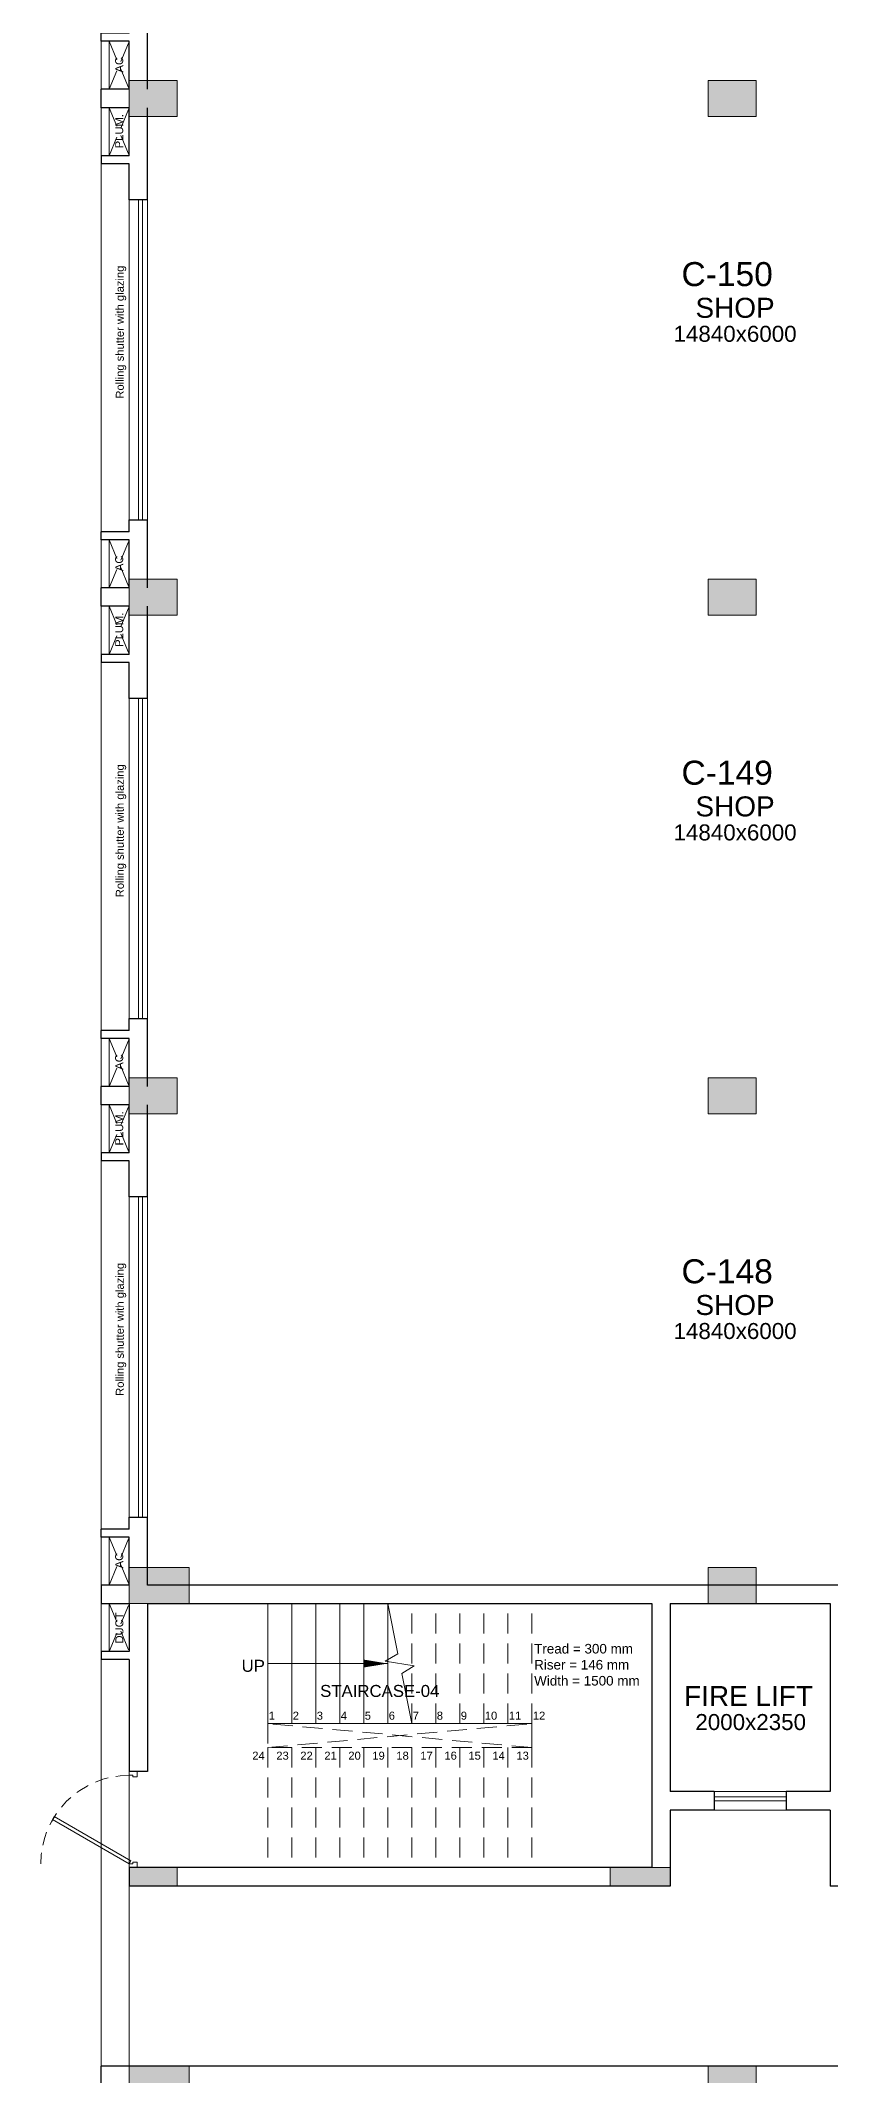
# Model space of a CAD drawing. Header units: metres. Extents: x 9819 to 10514, y 4405 to 4599.
# Drawn here: x 10009.15 to 10019.01, y 4549.44 to 4574.86 of the extents above; entities that cross this region are included whole.
import ezdxf
from ezdxf.enums import TextEntityAlignment as Align

# ---------------------------------------------------------------- set-up
doc = ezdxf.new("R2010")
doc.units = ezdxf.units.M
doc.header["$MEASUREMENT"] = 0
doc.linetypes.add('DASHED2', pattern=[0.375, 0.25, -0.125])
doc.linetypes.add('HIDDEN', pattern=[0.375, 0.25, -0.125])
doc.layers.add('A_COL. NO', color=4, linetype='Continuous')
for name, color, linetype, lineweight in [('A_DOOR-WIN', 23, 'Continuous', 9), ('A_DOTTED', 8, 'HIDDEN', 0), ('A_LEDGE', 252, 'Continuous', 15), ('A_SHOP NO.', 113, 'Continuous', 5), ('A_SILL 0.09', 9, 'Continuous', 9), ('A_STAIRS', 21, 'Continuous', 9), ('A_TEXT', 7, 'Continuous', 5), ('A_WALL', 7, 'Continuous', 30), ('COLUMN-FINAL', 210, 'Continuous', 20), ('Doorline', 251, 'DASHED2', 13)]:
    doc.layers.add(name, color=color, linetype=linetype, lineweight=lineweight)
doc.layers.get('A_COL. NO').off()
doc.styles.add('A', font='ARIALN.TTF')
doc.styles.get("Standard").update_dxf_attribs({"font": 'arial.ttf'})
doc.dimstyles.new('DIM IN MM', dxfattribs={"dimtxt": 0.18, "dimasz": 0.075, "dimexe": 0.05, "dimexo": 0.05, "dimgap": 0.05, "dimtad": 0, "dimdec": 0, "dimlfac": 1000, "dimzin": 3, "dimdsep": 46, "dimtxsty": 'A', "dimblk1": 'ARCHTICK', "dimblk2": 'ARCHTICK', "dimsah": 1, "dimcen": 0, "dimclrd": 256, "dimclre": 256, "dimclrt": 256, "dimadec": 0, "dimazin": 0, "dimtfac": 1, "dimtdec": 0, "dimtofl": 0, "dimtmove": 1, "dimatfit": 3, "dimfxl": 1, "dimtolj": 1, "dimtzin": 0, "dimlwd": -1, "dimlwe": -1, "dimarcsym": 0})

# ---------------------------------------------------------------- blocks, each defined once
blk = doc.blocks.new('Typical shops Gr.')
at = {"layer": 'A_DOOR-WIN'}
for p, q in [((0.465, -5.38), (0.465, -1.38)), ((0.515, -5.38), (0.515, -1.38))]:
    blk.add_line(p, q, dxfattribs=at)
at = {"layer": 'A_DOTTED'}
for p, q in [((0.1, -0.83), (0.35, -0.23)), ((0.1, -0.23), (0.35, -0.83)), ((0.1, -6.23), (0.35, -5.63)), ((0.1, -5.63), (0.35, -6.23))]:
    blk.add_line(p, q, dxfattribs=at)
at = {"layer": 'A_LEDGE'}
for p, q in [((0, -0.83), (0, -0.23)), ((0.1, -0.83), (0.1, -0.23)), ((0, -5.63), (0, -6.23)), ((0.1, -5.63), (0.1, -6.23))]:
    blk.add_line(p, q, dxfattribs=at)
at = {"layer": 'A_SILL 0.09'}
for p, q in [((0.35, -5.38), (0.35, -1.38)), ((0.58, -1.38), (0.58, -5.38))]:
    blk.add_line(p, q, dxfattribs=at)
at = {"layer": 'A_STAIRS'}
blk.add_line((0, -5.53), (0, -0.93), dxfattribs=at)
at = {"layer": 'A_WALL'}
for p, q in [((0, -0.23), (0, 0)), ((0.35, -0.23), (0, -0.23)), ((0.35, -0.83), (0.35, -0.23)), ((0.58, -1.38), (0.58, -0.23)), ((0.35, -0.83), (0, -0.83)), ((0, -0.83), (0, -0.93)), ((0.35, -0.93), (0, -0.93)), ((0.35, -1.38), (0.35, -0.93)), ((0.58, -1.38), (0.35, -1.38)), ((0.35, -5.53), (0, -5.53)), ((0, -5.63), (0, -5.53)), ((0.35, -5.53), (0.35, -5.38)), ((0.35, -5.38), (0.58, -5.38)), ((0.58, -6.23), (0.58, -5.38)), ((0.35, -5.63), (0, -5.63)), ((0.35, -6.23), (0.35, -5.63)), ((0.35, -6.23), (0, -6.23))]:
    blk.add_line(p, q, dxfattribs=at)
at = {"layer": 'A_TEXT'}
for s, p in [('PLUM.', (0.274, -0.523)), ('Rolling shutter with glazing', (0.282, -3.034)), ('AC', (0.274, -5.923))]:
    blk.add_text(s, height=0.1, rotation=90, dxfattribs=at).set_placement(p, align=Align.CENTER)
for s, height, p in [('SHOP', 0.25, (7.92, -2.855)), ('14840x6000', 0.2, (7.92, -3.155))]:
    blk.add_text(s, height=height, dxfattribs=at).set_placement(p, align=Align.CENTER)
blk = doc.blocks.new('_ARCHTICK')
at = {"color": 0, "linetype": 'ByBlock', "const_width": 0.15}
blk.add_lwpolyline([(-0.5, -0.5), (0.5, 0.5)], dxfattribs=at)
blk = doc.blocks.new('D-900')
at = {"layer": 'A_DOOR-WIN'}
for points in [[(0.45, 0.794), (0.035, 0.075), (0.063, 0.059), (0.478, 0.778)], [(0, 0.075), (0, 0), (0.05, 0), (0.05, 0.043), (0.035, 0.043), (0.035, 0.075)], [(0.9, 0.075), (0.9, 0), (0.85, 0), (0.85, 0.043), (0.865, 0.043), (0.865, 0.075)]]:
    blk.add_lwpolyline(points, close=True, dxfattribs=at)
at = {"layer": 'Doorline', "ltscale": 0.5}
blk.add_arc((0.035, 0.075), 0.83, 0, 90, dxfattribs=at)
blk = doc.blocks.new('Wing C Columns')
at = {"layer": 'COLUMN-FINAL'}
for color, points in [(1, [(0.6, -12.35), (0.6, -12.8), (0, -12.8), (0, -12.35)]), (3, [(7.835, -12.35), (7.835, -12.8), (7.235, -12.8), (7.235, -12.35)]), (1, [(0.6, -18.58), (0.6, -19.03), (0, -19.03), (0, -18.58)]), (3, [(7.835, -18.58), (7.835, -19.03), (7.235, -19.03), (7.235, -18.58)]), (1, [(0.6, -24.81), (0.6, -25.26), (0, -25.26), (0, -24.81)]), (3, [(7.835, -24.81), (7.835, -25.26), (7.235, -25.26), (7.235, -24.81)]), (4, [(0.75, -30.93), (0.75, -31.38), (0, -31.38), (0, -30.93)]), (1, [(7.835, -30.93), (7.835, -31.38), (7.235, -31.38), (7.235, -30.93)]), (4, [(0.75, -37.16), (0.75, -37.61), (0, -37.61), (0, -37.16)]), (1, [(7.835, -37.16), (7.835, -37.61), (7.235, -37.61), (7.235, -37.16)])]:
    blk.add_hatch(color=color, dxfattribs=at).paths.add_polyline_path(points)
h = blk.add_hatch(color=30, dxfattribs=at)
h.dxf.hatch_style = 1
h.paths.add_polyline_path([(0.6, -34.68), (0.6, -34.91), (0, -34.91), (0, -34.68)])
h = blk.add_hatch(color=231, dxfattribs=at)
h.dxf.hatch_style = 1
h.paths.add_polyline_path([(6.76, -34.68), (6.76, -34.91), (6.01, -34.91), (6.01, -34.68)])
at = {"layer": 'COLUMN-FINAL', "color": 1}
for points in [[(0.6, -12.35), (0.6, -12.8), (0, -12.8), (0, -12.35)], [(0.6, -18.58), (0.6, -19.03), (0, -19.03), (0, -18.58)], [(0.6, -24.81), (0.6, -25.26), (0, -25.26), (0, -24.81)], [(7.835, -30.93), (7.835, -31.38), (7.235, -31.38), (7.235, -30.93)], [(7.835, -37.16), (7.835, -37.61), (7.235, -37.61), (7.235, -37.16)]]:
    blk.add_lwpolyline(points, close=True, dxfattribs=at)
at = {"layer": 'COLUMN-FINAL', "color": 3}
for points in [[(7.835, -12.35), (7.835, -12.8), (7.235, -12.8), (7.235, -12.35)], [(7.835, -18.58), (7.835, -19.03), (7.235, -19.03), (7.235, -18.58)], [(7.835, -24.81), (7.835, -25.26), (7.235, -25.26), (7.235, -24.81)]]:
    blk.add_lwpolyline(points, close=True, dxfattribs=at)
at = {"layer": 'COLUMN-FINAL', "color": 4}
for points in [[(0.75, -30.93), (0.75, -31.38), (0, -31.38), (0, -30.93)], [(0.75, -37.16), (0.75, -37.61), (0, -37.61), (0, -37.16)]]:
    blk.add_lwpolyline(points, close=True, dxfattribs=at)
at = {"layer": 'COLUMN-FINAL', "color": 30}
blk.add_lwpolyline([(0.6, -34.68), (0.6, -34.91), (0, -34.91), (0, -34.68)], close=True, dxfattribs=at)
at = {"layer": 'COLUMN-FINAL', "color": 231}
blk.add_lwpolyline([(6.76, -34.68), (6.76, -34.91), (6.01, -34.91), (6.01, -34.68)], close=True, dxfattribs=at)
blk = doc.blocks.new('WING-C REVISED COLU.')
blk.add_blockref('Wing C Columns', (5452.425, -8729.918))

msp = doc.modelspace()

# ---------------------------------------------------------------- linework, layer by layer
at = {"layer": 'A_DOOR-WIN'}
for p, q in [((10017.5634, 4552.9194), (10018.4634, 4552.9194)), ((10017.5634, 4552.8694), (10018.4634, 4552.8694))]:
    msp.add_line(p, q, dxfattribs=at)
at = {"layer": 'A_DOTTED'}
for p, q in [((10010.0034, 4554.7344), (10010.2534, 4555.3344)), ((10010.0034, 4555.3344), (10010.2534, 4554.7344)), ((10011.9834, 4553.8344), (10011.9834, 4553.5344)), ((10011.9834, 4553.5344), (10015.2834, 4553.8344)), ((10015.2834, 4553.5344), (10011.9834, 4553.8344))]:
    msp.add_line(p, q, dxfattribs=at)
at = {"layer": 'A_LEDGE'}
for p, q in [((10009.9034, 4554.7344), (10009.9034, 4555.3344)), ((10010.0034, 4554.7344), (10010.0034, 4555.3344))]:
    msp.add_line(p, q, dxfattribs=at)
at = {"layer": 'A_SILL 0.09'}
for p, q in [((10010.2534, 4552.0344), (10010.2534, 4553.2344)), ((10018.4634, 4552.9844), (10017.5634, 4552.9844)), ((10017.5634, 4552.7544), (10018.4634, 4552.7544)), ((10010.2534, 4551.8044), (10010.2534, 4549.5544))]:
    msp.add_line(p, q, dxfattribs=at)
at = {"layer": 'A_STAIRS'}
for p, q in [((10011.9834, 4553.8344), (10011.9834, 4555.3344)), ((10012.2834, 4553.8344), (10012.2834, 4555.3344)), ((10012.5834, 4553.8344), (10012.5834, 4555.3344)), ((10012.8834, 4553.8344), (10012.8834, 4555.3344)), ((10013.1834, 4553.8344), (10013.1834, 4555.3344)), ((10013.4834, 4553.8344), (10013.4834, 4555.3344)), ((10009.9034, 4554.6344), (10009.9034, 4549.5544)), ((10015.2834, 4553.8344), (10011.9834, 4553.8344)), ((10015.2834, 4553.5344), (10015.2834, 4553.8344))]:
    msp.add_line(p, q, dxfattribs=at)
at = {"layer": 'A_STAIRS', "linetype": 'HIDDEN'}
for p, q in [((10013.7834, 4553.8344), (10013.7834, 4555.3344)), ((10014.0834, 4553.8344), (10014.0834, 4555.3344)), ((10014.3834, 4553.8344), (10014.3834, 4555.3344)), ((10014.6834, 4553.8344), (10014.6834, 4555.3344)), ((10014.9834, 4553.8344), (10014.9834, 4555.3344)), ((10015.2834, 4553.8344), (10015.2834, 4555.3344)), ((10015.2834, 4553.5344), (10011.9834, 4553.5344)), ((10011.9834, 4553.5344), (10011.9834, 4552.0344)), ((10012.2834, 4553.5344), (10012.2834, 4552.0344)), ((10012.5834, 4553.5344), (10012.5834, 4552.0344)), ((10012.8834, 4553.5344), (10012.8834, 4552.0344)), ((10013.1834, 4553.5344), (10013.1834, 4552.0344)), ((10013.4834, 4553.5344), (10013.4834, 4552.0344)), ((10013.7834, 4553.5344), (10013.7834, 4552.0344)), ((10014.0834, 4553.5344), (10014.0834, 4552.0344)), ((10014.3834, 4553.5344), (10014.3834, 4552.0344)), ((10014.6834, 4553.5344), (10014.6834, 4552.0344)), ((10014.9834, 4553.5344), (10014.9834, 4552.0344)), ((10015.2834, 4553.5344), (10015.2834, 4552.0344))]:
    msp.add_line(p, q, dxfattribs=at)
at = {"layer": 'A_STAIRS', "linetype": 'Continuous'}
msp.add_lwpolyline([(10013.7834, 4553.8344), (10013.6579, 4554.4619), (10013.814, 4554.5568), (10013.4527, 4554.6121), (10013.6088, 4554.707), (10013.4834, 4555.3344)], dxfattribs=at)
at = {"layer": 'A_WALL'}
for p, q in [((10009.9034, 4555.5644), (10009.9034, 4555.3344)), ((10039.9334, 4555.5644), (10010.4834, 4555.5644)), ((10009.9034, 4555.3344), (10010.2534, 4555.3344)), ((10010.2534, 4555.3344), (10010.2534, 4554.7344)), ((10010.4834, 4555.3344), (10016.7834, 4555.3344)), ((10010.4834, 4555.3344), (10010.4834, 4553.2344)), ((10016.7834, 4555.3344), (10016.7834, 4552.0344)), ((10017.0134, 4555.3344), (10019.0134, 4555.3344)), ((10017.0134, 4555.3344), (10017.0134, 4552.9844)), ((10019.0134, 4555.3344), (10019.0134, 4552.9844)), ((10010.2534, 4554.7344), (10009.9034, 4554.7344)), ((10009.9034, 4554.7344), (10009.9034, 4554.6344)), ((10010.2534, 4554.6344), (10009.9034, 4554.6344)), ((10010.2534, 4554.6344), (10010.2534, 4553.2344)), ((10010.4834, 4553.2344), (10010.2534, 4553.2344)), ((10017.5634, 4552.9844), (10017.0134, 4552.9844)), ((10017.5634, 4552.9844), (10017.5634, 4552.7544)), ((10019.0134, 4552.9844), (10018.4634, 4552.9844)), ((10018.4634, 4552.9844), (10018.4634, 4552.7544)), ((10017.5634, 4552.7544), (10017.0134, 4552.7544)), ((10017.0134, 4552.7544), (10017.0134, 4551.8044)), ((10019.0134, 4552.7544), (10018.4634, 4552.7544)), ((10019.0134, 4552.7544), (10019.0134, 4551.8044)), ((10016.7834, 4552.0344), (10010.2534, 4552.0344)), ((10010.2534, 4552.0344), (10010.2534, 4551.8044)), ((10017.0134, 4551.8044), (10010.2534, 4551.8044)), ((10019.2434, 4551.8044), (10019.0134, 4551.8044)), ((10040.5134, 4549.5544), (10009.9034, 4549.5544))]:
    msp.add_line(p, q, dxfattribs=at)

# ---------------------------------------------------------------- block references
at = {"layer": 'A_COL. NO'}
msp.add_blockref('WING-C REVISED COLU.', (4557.8281, 13316.6323), dxfattribs=at)
at = {"layer": 'A_DOOR-WIN', "xscale": 1.333333333270275, "yscale": 1.333333333270275, "zscale": 1.333333333270275, "rotation": 90.00000000000001}
msp.add_blockref('D-900', (10010.3534, 4552.0344), dxfattribs=at)
at = {"layer": 'A_WALL'}
for p in [(10009.9034, 4580.4844), (10009.9034, 4574.2544), (10009.9034, 4568.0244), (10009.9034, 4561.7944), (10009.9034, 4549.5544)]:
    msp.add_blockref('Typical shops Gr.', p, dxfattribs=at)

# ---------------------------------------------------------------- texts
at = {"layer": 'A_SHOP NO.'}
for s, p in [('C-150', (10017.7245, 4571.7956)), ('C-149', (10017.7245, 4565.5656)), ('C-148', (10017.7245, 4559.3356))]:
    msp.add_text(s, height=0.3, dxfattribs=at).set_placement(p, align=Align.CENTER)
at = {"layer": 'A_STAIRS'}
for s, p in [('1', (10011.9962, 4553.8832)), ('2', (10012.2962, 4553.8832)), ('3', (10012.5962, 4553.8832)), ('4', (10012.8962, 4553.8832)), ('5', (10013.1962, 4553.8832)), ('6', (10013.4962, 4553.8832)), ('7', (10013.7962, 4553.8832)), ('8', (10014.0962, 4553.8832)), ('9', (10014.3962, 4553.8832)), ('10', (10014.6962, 4553.8832)), ('11', (10014.9962, 4553.8832)), ('12', (10015.2962, 4553.8832))]:
    msp.add_text(s, height=0.1, dxfattribs=at).set_placement(p)
for s, p in [('24', (10011.9463, 4553.3833)), ('23', (10012.2463, 4553.3833)), ('22', (10012.5463, 4553.3833)), ('21', (10012.8463, 4553.3833)), ('20', (10013.1463, 4553.3833)), ('19', (10013.4463, 4553.3833)), ('18', (10013.7463, 4553.3833)), ('17', (10014.0463, 4553.3833)), ('16', (10014.3463, 4553.3833)), ('15', (10014.6463, 4553.3833)), ('14', (10014.9463, 4553.3833)), ('13', (10015.2463, 4553.3833))]:
    msp.add_text(s, height=0.1, dxfattribs=at).set_placement(p, align=Align.RIGHT)
at = {"layer": 'A_TEXT'}
msp.add_text('DUCT', height=0.1, rotation=90, dxfattribs=at).set_placement((10010.1795, 4555.0289), align=Align.CENTER)
for s, height, p in [('UP', 0.15, (10011.8031, 4554.481)), ('STAIRCASE-04', 0.15, (10013.3836, 4554.1669)), ('FIRE LIFT', 0.25, (10017.9917, 4554.0535)), ('2000x2350', 0.2, (10018.0185, 4553.7535))]:
    msp.add_text(s, height=height, dxfattribs=at).set_placement(p, align=Align.CENTER)
at = {"layer": 'A_TEXT', "insert": (10016.1436, 4554.8297), "char_height": 0.12, "width": 1.661733, "attachment_point": 2}
msp.add_mtext('\\pxql;Tread = 300 mm\\PRiser = 146 mm\\PWidth = 1500 mm', dxfattribs=at)

# ---------------------------------------------------------------- leaders
at = {"layer": 'A_STAIRS'}
msp.add_leader([(10013.4834, 4554.5844), (10011.9834, 4554.5844)], dimstyle='DIM IN MM', override={"dimasz": 0.3, "dimgap": 0.05, "dimtad": 0}, dxfattribs=at)

doc.saveas('drawing.dxf')
